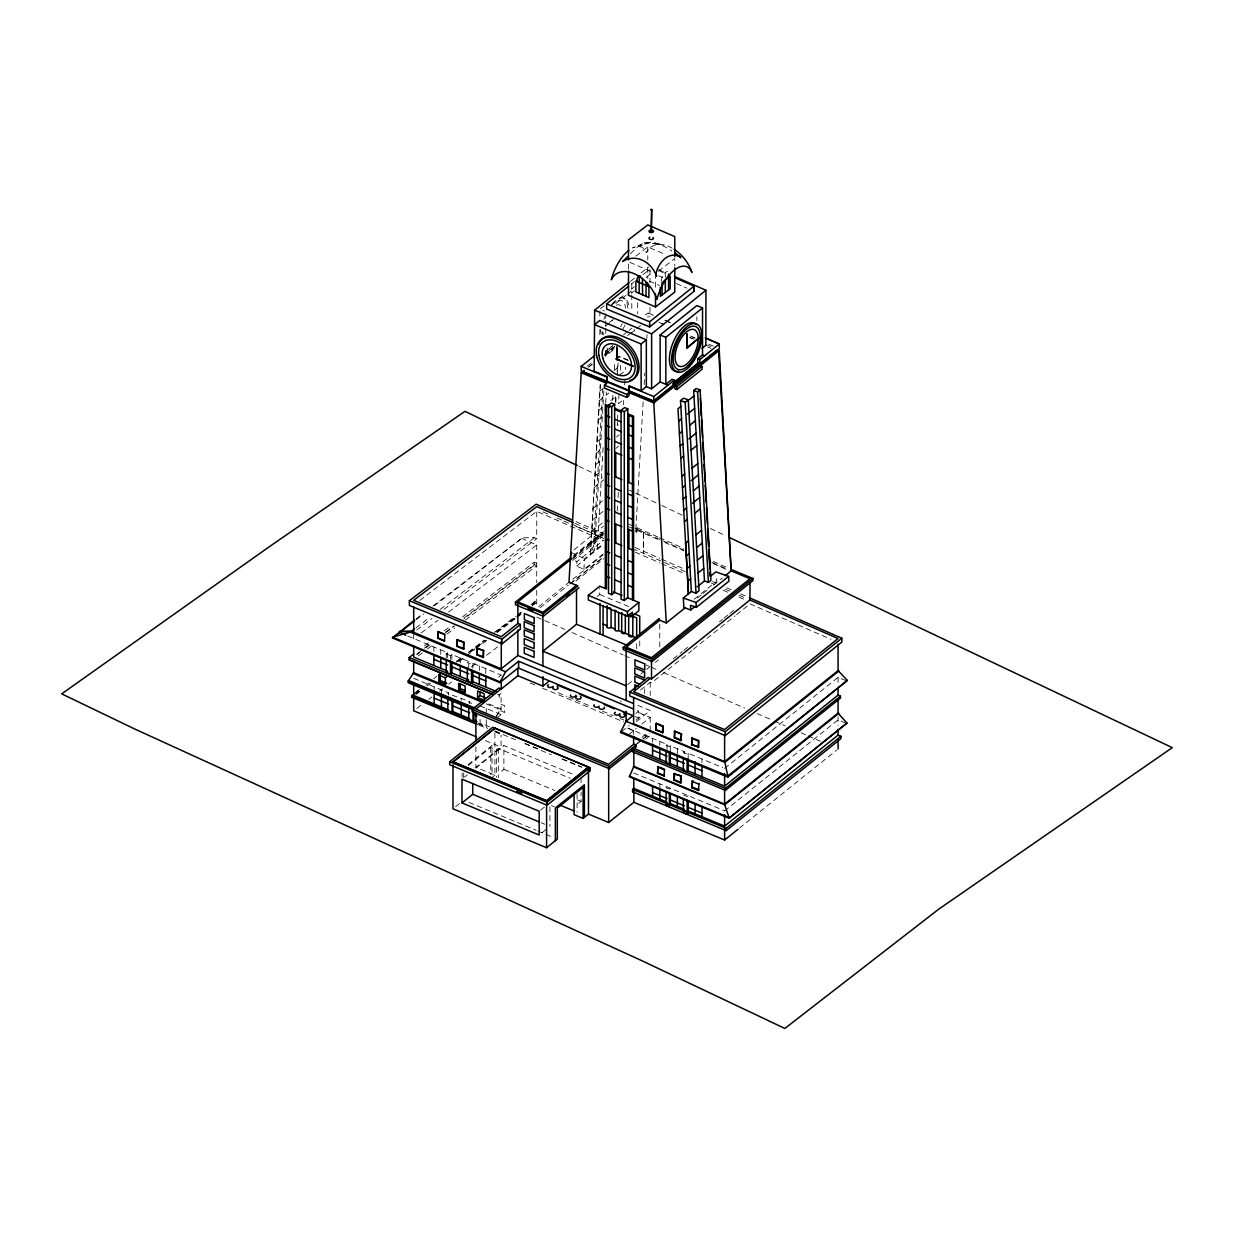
<?xml version="1.0" encoding="UTF-8"?>
<svg xmlns="http://www.w3.org/2000/svg" width="1234" height="1234" viewBox="0 0 1234 1234"><rect width="100%" height="100%" fill="white"/><g stroke="black" fill="none" stroke-linecap="round" stroke-linejoin="round"><path stroke-width="0.75" stroke-dasharray="5 3.75" d="M441.433 695.313L441.433 689.852M603.102 554.066L583.913 569.445L576.679 566.02L576.941 561.609L603.488 540.307M583.913 569.445L584.546 558.74L603.395 543.623M590.299 554.128L600.171 384.7M603.827 390.931L594.51 550.719L590.839 548.976L600.464 383.897M590.839 548.976L593.554 546.801L602.732 389.389M605.693 403.194L606.357 391.98M612.619 400.202L612.959 394.433M614.409 369.444L614.856 361.763M615.303 401.713L615.643 395.944M617.093 370.956L617.54 363.274M615.766 402.778L616.136 396.361L610.876 400.587M617.355 375.506L618.095 362.889M617.416 421.905L617.201 425.56L621.165 422.398M617.524 420.084L617.956 412.773M619.052 394.016L618.481 403.641L623.756 399.415L623.432 404.891M620.733 365.141L620.178 374.766L625.437 370.539L625.623 367.331M617.247 510.999L617.586 505.246M618.033 497.564L618.373 491.811M624.605 384.977L624.882 380.165M643.13 401.883L635.818 529.941M644.133 384.576L644.811 373.054M646.832 338.455L647.048 334.615M496.176 716.908L501.066 708.995L487.091 703.195M496.515 715.843L500.233 709.673L486.258 703.858M630.543 281.367L635.032 277.773M641.017 272.976L648.498 266.976M604.244 305.662L599.878 309.163L604.29 310.983M631.422 283.99L634.338 281.661M643.084 274.642L648.914 269.968M612.465 304.366L625.592 293.846M631.422 289.172L634.338 286.828M645.999 277.48L651.83 272.791M615.92 303.456L626.07 295.312M627.52 294.139L633.32 289.496M609.395 322.506L613.529 319.19M605.308 326.239L612.542 320.439M623.509 334.815L627.659 331.499M629.047 330.388L631.808 328.167M605.292 351.582L612.712 345.643L605.246 351.736L607.174 352.538L614.609 346.584M587.23 366.19L591.734 362.58M588.741 366.729L591.749 364.323M612.696 347.525L605.277 353.464L605.092 356.441L614.008 349.299M627.489 335.648L634.878 329.725M588.525 367.3L592.798 363.876M604.166 354.76L614.439 346.523M630.728 333.458L635.14 329.91M636.621 328.722L641.048 325.174M605.123 354.559L614.023 347.417M605.154 355.716L614.1 348.543M616.275 358.863L619.499 356.271L628.106 359.989M616.275 359.464L619.499 356.271M613.869 370.647L617.818 367.485M599.801 391.116L604.012 387.723M599.246 400.742L608.794 393.075M598.675 410.367L602.886 406.973M598.12 419.992L602.331 416.598M596.84 441.895L601.051 438.517M596.176 453.294L603.102 447.741L597.225 548.544L593.554 546.801M616.537 436.959L619.175 434.846M595.513 464.709L602.439 459.156M615.874 448.358L618.512 446.245M594.85 476.108L601.76 470.555M594.171 487.507L598.397 484.129M601.097 481.954L603.734 479.841M592.952 508.531L597.163 505.153M599.878 502.978L602.516 500.865M592.274 520.054L603.148 511.323M591.61 531.576L602.485 522.846M573.887 549.917L603.38 526.255M446.23 657.552L446.23 653.866L447.618 652.755L407.359 635.88M573.625 555.485L603.457 531.561M573.517 556.226L603.01 532.564M450.487 659.326L450.487 655.624L451.875 654.514L468.719 661.517L468.719 667.609M590.932 543.099L603.133 533.304M572.761 557.891L602.423 534.106M603.457 534.137L572.129 559.264L576.941 561.609M572.761 560.483L602.423 536.682M576.679 566.02L603.225 544.718M468.719 661.517L467.331 662.643L471.496 664.37L472.884 663.26L501.282 675.168M538.641 606.773L603.102 554.884M657.815 536.944L636.991 527.736L635.957 529.371M540.122 607.807L568.303 585.194M569.799 584.006L602.423 557.83M570.494 583.636L603.102 557.475M636.991 527.736L636.991 530.327L635.726 531.299L635.818 528.646M575.846 581.06L603.827 558.616M413.683 678.33L448.682 692.876L447.819 693.554L469.645 701.575L469.645 703.735M597.194 596.562L599.755 594.51L599.755 587.862M498.613 677.188L501.282 675.06M469.645 701.575L468.781 702.269L471.604 703.442M501.066 693.431L499.153 694.973L499.153 697.272L501.066 695.729L497.58 694.279M496.947 717.941L501.066 714.64L501.066 695.729M468.118 764.633L492.027 745.459L492.027 773.733M468.241 765.558L490.762 747.48L496.546 749.886L498.32 748.452L570.093 778.284M494.896 733.135L494.896 775.199L475.892 767.301L501.066 747.11L501.066 735.063M464.663 777.019L467.347 774.875M475.692 768.18L503.888 745.567L574.072 774.736M694.218 599.2L716.445 581.384L716.121 575.661M697.241 598.104L701.668 594.557M703.133 593.384L707.56 589.837M713.453 585.101L722.306 578.006M455.608 806.712L459.542 803.565M492.027 777.513L494.896 775.199M501.544 771.188L503.888 769.306L503.888 745.567M627.612 684.623L631.993 681.106M640.77 674.072L645.151 670.556M646.601 669.383L649.531 667.039M655.377 662.365L658.293 660.02M673.255 658.833L682.201 651.66M683.698 650.457L689.667 645.675M719.484 621.751L722.476 619.36M723.957 618.172L728.43 614.578M729.926 613.391L734.4 609.797M640.539 690.068L650.21 682.309L651.506 682.849L691.796 650.534M693.292 649.346L735.078 615.828M736.559 614.64L748.498 605.061M635.834 713.406L638.641 711.154L635.109 709.689M621.689 731.546L629.232 725.577M635.957 720.178L643.145 714.424M636.389 721.582L650.21 710.491L634.739 704.059M628.754 734.569L636.389 728.446M641.911 724.019L650.21 717.355L636.343 711.602M540.538 810.183L544.564 806.959M641.911 737.361L647.449 732.919M636.389 744.009L641.911 739.582M643.3 738.472L648.822 734.029M637.376 743.655L641.526 740.338M642.914 739.228L649.824 733.675M645.675 739.228L652.585 733.675M541.88 832.842L547.248 828.538M578.746 803.272L581.091 801.39L581.091 792.259M633.613 730.667L626.548 727.644L667.039 744.472L666.052 745.274L669.291 746.616L670.293 745.83L684.361 751.676L684.361 757.383M684.361 751.676L683.312 752.524L687.122 754.113L688.171 753.264L722.862 767.671M688.217 795.807L687.168 796.516L683.358 794.927L684.423 794.218M724.605 768.396L838.071 677.389L847.342 681.245M724.605 810.923L838.071 719.9L845.491 722.985M739.536 828.029L836.575 750.195M635.911 256.055L647.773 246.908L664.648 254.189M658.478 271.141L674.767 258.554L674.767 266.004M631.469 293.013L634.43 290.73M636.22 532.641L637.253 531.839L635.818 531.237M616.105 359.48L619.499 356.873L628.106 360.606M416.475 691.734L419.252 689.621M415.812 694.495L420.3 691.071M645.397 314.917L648.035 312.912L653.249 315.179L648.035 312.912L648.035 317.524M419.761 600.418L536.728 511.339L603.04 540.369M416.151 618.774L422.229 614.146M432.856 606.048L522.476 537.793L534.415 537.685L536.728 538.687L536.728 508.855M416.151 619.715L423.74 613.93M434.383 605.832L522.476 537.793M415.92 627.905L429.602 617.494M440.229 609.395L534.415 537.685M416.722 630.08L431.915 618.512M444.07 609.257L536.728 538.687M421.272 632.888L437.993 620.162M448.621 612.064L536.728 544.965L522.476 538.734M424.419 645.906L429 642.42M444.24 630.821L450.348 626.178M462.534 616.877L534.199 562.318L536.728 563.414L463.814 618.944M416.799 654.005L422.892 649.362M424.419 648.205L430.527 643.562M445.767 631.947L453.387 626.147M464.061 618.018L534.199 564.601L534.199 562.318M416.722 654.807L419.761 652.493M425.838 647.865L431.915 643.238M445.582 632.826L454.698 625.885M418.233 655.964L425.838 650.164M427.35 649.022L433.427 644.379M447.094 633.983L454.698 628.183M465.326 620.1L536.728 565.712L534.199 564.601M413.945 693.709L420.023 689.081M433.689 678.669L436.728 676.355M456.472 661.316L462.549 656.689M468.627 652.061L483.821 640.492M494.448 632.394L515.719 616.198M517.231 615.041L523.309 610.414M530.913 604.629L535.463 601.159L536.728 601.714L532.132 605.215M413.93 694.387L419.961 689.806M425.992 685.209L429 682.911M456.333 662.103L462.411 657.475M468.504 652.832L485.24 640.091M495.898 631.978L515.673 616.907M517.2 615.751L523.293 611.108M532.425 604.166L535.463 601.159M416.46 693.292L419.236 691.194M458.524 661.27L464.647 656.596M470.786 651.922L486.119 640.245M496.855 632.07L515.257 618.064M516.784 616.892L521.396 613.391M416.691 693.801L419.714 691.503M427.257 685.765L430.573 683.235M459.11 661.501L465.203 656.858M466.714 655.701L474.334 649.902M475.846 648.745L486.504 640.631M497.163 632.533L515.426 618.62M516.938 617.463L521.504 613.977M532.163 605.879L536.728 602.393L535.463 601.837M416.722 708.486L421.272 705.015M428.877 699.231L431.915 696.917M439.505 691.133L442.543 688.819M448.621 684.191L451.659 681.878M471.403 666.838L475.969 663.368M486.597 655.269L498.752 646.014M630.466 253.649A29.292 6.972 -49.9 0 1 645.953 242.404L659.604 244.502L647.495 242.604L639.382 246.553L650.179 242.311A28.629 10.18 35.7 0 1 671.898 250.996M642.528 243.808L632.548 247.972A31.621 15.456 -66.7 0 1 646.354 252.785A30.48 19.929 52.3 0 1 672.407 248.281M646.57 243.021L650.179 242.311M655.208 243.036L664.278 245.042M623.602 297.949L624.975 298.52M599.755 594.51L629.972 607.066M635.109 716.568L638.641 718.034L638.641 711.154M558.092 692.721L566.977 696.408M568.751 697.148L574.072 699.369M575.846 700.11L590.053 706.002M602.485 711.17L613.128 715.597M620.239 718.558L623.787 720.024M530.219 683.065L535.51 685.256M542.574 688.186L623.741 721.921M446.23 653.866L450.487 655.624M501.066 704.244L504.66 705.74L504.66 712.527L501.066 711.046M480.072 705.925L501.066 714.64M633.674 772.993L724.651 810.8M489.559 726.857L480.088 722.908L480.088 717.185M478.113 723.139L486.612 726.672M478.345 723.895L487.091 727.52M494.788 730.852L500.125 733.073M525.052 743.423L541.063 750.087M562.426 758.972L582.016 767.101M494.896 731.222L517.848 740.77M524.913 743.701L551.397 754.714M561.994 759.111L581.415 767.193M478.931 725.176L487.8 728.862M494.896 731.808L500.202 734.029M485.332 740.57L501.066 747.11M503.888 769.306L554.776 790.454M577.589 799.941L581.091 801.39M551.413 805.601L554.359 806.835M541.155 822.739L544.672 824.204M469.028 802.393L536.127 830.281M537.901 831.022L553.788 837.624M650.441 271.233L628.507 261.778L628.507 269.228M649.454 281.151L659.588 285.532M635.232 552.2L659.82 562.843M661.578 563.614L684.423 573.501M723.062 590.222L728.338 592.505M738.873 597.071L745.907 600.11M658.74 269.598L665.728 272.668M658.833 270.693L665.851 273.763M658.833 275.861L662.349 277.403M676.371 283.542L686.891 288.154M708.81 344.132L714.039 346.415M690.13 337.53L693.601 339.042M707.498 345.134L710.985 346.646M689.683 337.514L693.169 339.026M707.498 346.893L710.985 348.404M628.538 524.034L633.613 526.255M628.538 526.625L633.613 528.846M636.991 530.327L657.815 539.428M664.756 542.466L683.837 550.811M713.329 563.722L727.196 569.784M576.062 521.658L603.842 533.813M575.121 523.432L603.04 535.664M685.132 571.589L634.831 549.546M711.247 583.019L714.733 584.546M725.176 589.127L730.405 591.41M739.12 595.22L746.076 598.274M571.62 524.126L603.04 537.87M543.083 511.925L548.297 514.208M556.966 518.002L562.18 520.285M563.907 521.041L569.121 523.324M576.062 526.363L603.842 538.518M749.994 603.858L831.022 639.335M536.728 617.093L564.925 629.433M571.974 632.533L623.077 654.899M624.836 655.67L631.885 658.755M645.984 664.925L649.516 666.468M651.274 667.239L656.565 669.553M663.599 672.638L744.673 708.115M757.013 713.514L772.87 720.455M774.628 721.227L785.194 725.854M801.067 732.795L806.342 735.109M808.116 735.88L820.44 741.295M635.232 547.572L659.82 558.385M661.578 559.156L684.423 569.183M712.527 581.538L716.044 583.08M726.579 587.723L731.855 590.037M740.631 593.893L747.65 596.978M659.542 537.716L683.837 548.451M713.329 561.501L727.196 567.64M683.883 550.009L635.726 528.723L645.382 532.98M711.895 562.396L727.644 569.368M578.931 466.344L602.778 477.62M628.738 489.898L633.967 492.366M635.695 493.184L660.036 504.691M661.779 505.524L682.633 515.38M710.352 528.491L725.947 535.864M570.926 552.292L584.546 558.74M485.795 668.612L485.795 674.705M479.347 665.928L479.347 670.494M461.238 698.089L461.238 700.249M451.875 654.514L451.875 660.606M838.071 677.389L838.071 682.711M838.071 716.507L838.071 725.607M701.961 758.987L701.961 762.797M696.84 316.829L696.84 320.593M688.171 753.264L688.171 758.972M677.327 748.745L677.327 754.452M670.293 745.83L670.293 751.537M670.34 788.372L669.352 789.035L666.098 787.678L667.085 787.014M667.039 744.472L667.039 750.179M665.311 272.436L665.311 278.113M659.851 783.883L659.851 789.59M659.758 624.281L659.758 647.326M659.804 741.464L659.804 745.274M655.516 273.424L655.516 288.324M652.57 738.472L652.57 742.266M650.21 682.309L650.21 695.467M650.21 717.355L650.21 730.713M649.994 269.567L649.994 282.833M649.994 307.467L649.994 316.937M647.773 246.908L647.773 259.942M647.773 267.392L647.773 278.56M644.672 688.834L644.672 693.415M639.736 640.97L639.736 648.606M637.685 302.731L637.685 313.883M636.682 643.654L636.682 649.254M633.613 730.59L633.613 734.477M631.808 283.558L631.808 292.859M631.808 294.71L631.808 311.446M607.174 347.926L607.174 352.538M605.755 313.467L605.755 319.035M605.755 320.902L605.755 326.47M605.755 328.337L605.755 333.905M605.755 350.641L605.755 356.21M599.878 311.014L599.878 318.449M599.878 329.601L599.801 337.298M581.091 777.651L581.091 783.143M577.096 793.971L577.096 812.219M549.932 806.774L549.932 826.379M536.728 544.965L536.728 582.772M536.728 590.346L536.728 606.064M498.32 748.452L498.32 777.667M496.546 749.886L496.546 777.266M490.762 747.48L490.762 774.875M486.273 708.501L486.273 713.946M486.273 719.761L486.273 725.484M475.892 746.786L475.892 767.301M472.884 663.26L472.884 669.337M463.737 772.808L463.737 778.284M462.148 773.194L462.148 776.957M460.297 658.015L460.297 664.108M448.682 692.876L448.682 695.035M447.618 652.755L447.618 658.833M440.754 649.902L440.754 654.452M434.167 686.844L434.167 692.289M433.874 647.048L433.874 651.598M413.683 633.952L413.683 642.359M620.825 297.209A22.968 10.952 -67.4 0 1 627.52 308.053M601.159 334.059A22.968 10.952 -67.4 0 1 600.696 329.586M618.959 298.505A22.968 10.952 -67.4 0 1 628.908 308.639M624.975 325.036A22.968 10.952 -67.4 0 1 622.939 329.015M602.531 334.645A22.968 10.952 -67.4 0 1 602.13 331.745M603.873 319.344A22.968 10.952 -67.4 0 1 604.845 316.521M612.018 304.073A22.968 10.952 -67.4 0 1 617.818 299.06M610.984 305.6A19.79 9.44 -67.4 0 1 625.499 308.176M622.167 323.694A19.79 9.44 -67.4 0 1 620.609 326.748M603.966 334.938A19.79 9.44 -67.4 0 1 602.809 331.961M616.244 305.23A14.931 7.126 -67.4 0 1 621.535 306.664M661.501 281.259A6.401 3.131 -66.7 0 1 663.445 274.55A6.401 3.131 -66.7 0 1 667.717 271.742M621.319 701.375A2.715 1.573 0 0 1 620.178 700.912M670.633 322.768L663.676 319.729L670.617 322.784M663.676 324.357L658.462 322.074L663.599 324.341M694.958 338.008L689.744 335.741L694.896 338.039M643.346 532.61L643.346 553.295L643.346 532.61"/><path stroke-width="1.5" d="M441.433 706.943L441.433 695.313M584.222 370.354L581.214 372.761L568.997 582.247L577.944 585.949L543.315 613.73L543.315 616.306L515.442 604.722L515.442 602.146L570.648 557.876M570.571 558.586L570.926 552.292M698.182 339.242L697.889 342.913A19.79 9.44 -67.4 0 1 679.379 366.328A19.79 9.44 -67.4 0 1 681.646 337.422A19.79 9.44 -67.4 0 1 698.243 338.44L698.243 338.548M647.356 285.98L647.495 282.586M633.86 766.407L724.605 804.121L838.071 713.113L846.971 723.062L729.016 818.219L629.355 776.803L633.86 766.407L633.86 752.169M651.922 209.518L651.29 231.514L651.459 209.333M650.796 231.144L651.922 231.221M633.613 697.488L633.613 723.787L724.605 761.609L838.071 670.602L847.342 680.443L727.798 777.127L620.471 732.533L626.008 721.288L633.027 715.658M414.624 619.931L392.505 637.978L499.832 682.587L505.57 671.728L518.604 661.27L633.351 708.948M472.869 709.596L408.192 682.726L408.192 681.06L413.683 672.684L413.683 661.316M627.798 256.425L622.584 261.546A28.629 23.893 81.4 0 1 656.704 276.277L655.701 274.519L657.321 269.182A29.292 19.59 -88.8 0 1 675.476 255.16L680.674 256.734M594.171 371.773L594.649 310.166L629.047 282.571M674.628 277.604L694.079 286.118L694.079 291.286L649.655 326.917L606.634 309.04L606.634 303.873L628.507 286.334M594.572 371.449L607.082 376.648L607.082 381.275L581.214 371.002L581.214 366.39L594.742 355.546M649.655 326.917L649.655 321.75L694.079 286.118M640.724 391.116L646.338 386.612L651.614 388.803L651.614 333.843L705.941 290.268L674.474 276.493M641.125 343.978L646.338 339.782L599.801 320.439L594.572 324.619L641.125 343.978L641.125 390.792L629.371 385.918L628.97 390.854L653.789 401.173L719.299 348.636L719.299 344.008L705.385 337.946L719.299 344.008L699.848 359.603L699.848 364.231L697.734 363.351L673.563 382.741M606.696 381.599L607.082 376.648M651.614 388.803L660.144 381.954L660.144 334.985L696.84 305.554L702.532 307.929L702.532 354.883L697.734 358.739L697.734 363.351M725.253 575.646L731.145 570.91L719.252 350.441L653.789 402.916L629.062 392.643L629.062 395.59L626.81 397.394L604.506 388.124L604.506 385.178L606.742 383.373L581.214 372.761M674.242 384.761L674.242 380.149L672.129 379.27L665.836 384.314L665.836 337.36L702.532 307.929M608.516 405.292L611.416 402.963L614.625 404.289L614.625 592.335L611.725 594.68L608.516 593.338L608.516 405.292L611.725 406.618L614.625 404.289M628.97 390.854L629.371 385.918M626.81 397.394L626.81 394.448L629.062 392.643M686.906 347.649L699.524 337.53L686.906 348.297L686.906 333.612L687.353 347.278M621.072 410.367L624.574 407.559L627.798 408.886L627.798 597.719L624.296 600.526L621.072 599.2L621.072 410.367L624.296 411.693L627.798 408.886M701.992 348.389L705.941 345.227M653.789 401.173L653.789 396.546L674.242 380.149M672.53 383.99L699.169 362.626M659.758 620.239L626.147 647.187L651.506 657.722L749.994 578.746L731.145 570.91L718.666 350.888L716.908 350.132L653.295 401.158L584.268 372.467L584.268 370.724M676.695 386.797L674.767 386.103L674.921 388.849L676.849 389.528L676.695 386.797L701.992 366.483L700.079 365.804M676.849 389.528L702.161 369.228L701.992 366.483M691.348 591.533L680.52 400.603L683.559 398.166L688.233 399.831L699.061 590.762L696.022 593.199L691.348 591.533L683.312 597.981L683.852 607.514L690.731 609.966L695.174 606.403M704.475 581.013L693.662 390.499L696.177 388.494L700.11 389.898L710.923 580.396L708.409 582.417L704.475 581.013L697.272 586.782M708.409 582.417L697.611 391.918L700.11 389.898M696.022 593.199L685.194 402.269L688.233 399.831M392.505 637.978L414.624 620.872M680.844 406.433L677.99 408.716L688.464 593.847L685.626 543.13L688.479 540.847M688.217 400.526L693.971 395.913M499.832 681.77L392.505 637.16L410.382 632.163L414.408 629.062M678.7 421.149L681.554 418.85M687.477 414.1L694.68 408.331M679.41 433.566L682.263 431.268M689.621 425.375L695.374 420.748M437.977 631.793L444.888 634.183L444.502 641.063L437.977 638.348L437.977 631.793L444.502 634.492M437.977 638.348L438.378 631.469M680.104 445.983L682.957 443.685M688.88 438.949L696.084 433.165M444.502 641.063L438.378 638.024M680.813 458.4L683.667 456.117M691.025 450.209L696.794 445.582M457.058 639.86L463.969 642.251L463.568 649.13L457.058 646.415L457.058 639.86L463.969 642.251M457.058 646.415L457.444 639.551M571.28 559.079L517.879 601.914L542.929 612.326L576.525 585.363M681.831 476.339L684.685 474.057M692.043 468.149L697.812 463.537M477.157 724.451L411.539 697.179L412.403 694.881M411.539 697.179L412.403 695.56M438.857 681.615L438.857 675.06L440.245 673.949L440.245 680.505L438.857 681.615L445.381 684.33L446.77 683.22L440.245 680.505M451.875 667.039L451.875 672.993L450.487 674.103L446.23 672.329L447.618 671.219L413.683 657.12L413.683 646.045M476.787 648.205L483.697 650.596L483.296 657.475L476.787 654.76L476.787 648.205L483.697 650.596M445.381 684.33L445.381 677.774L446.77 676.664M682.479 487.646L685.333 485.363M691.241 480.612L698.444 474.843M476.787 654.76L477.172 647.881M517.879 604.506L517.879 623.432L501.282 636.729L413.683 600.326L536.728 506.634L573.378 522.676M572.591 520.131L536.142 504.182L409.379 600.711L409.379 605.416L501.976 643.886L501.976 639.181L520.332 624.45L517.879 623.432M501.976 643.886L520.332 629.17L520.332 624.45M683.112 498.952L685.965 496.67M693.323 490.762L699.092 486.15M566.298 596.161L569.229 593.816M543.315 616.306L578.962 587.723M472.884 670.88L472.884 681.723L471.496 682.834L467.331 681.106L468.719 679.996L451.875 672.993M458.662 689.852L458.662 683.297L465.172 685.996L465.172 692.567L458.662 689.852L460.236 688.572L460.236 683.667M683.759 510.259L686.613 507.976M692.536 503.225L699.74 497.456M628.893 614.424L632.456 615.905L632.456 612.218L627.427 616.244L588.325 599.986L588.325 595.374L599.755 586.196L606.465 588.988L606.465 406.063L609.766 407.436M684.392 521.581L687.245 519.283M694.619 513.375L700.372 508.763M405.77 635.202L399.446 632.41L399.446 631.5L411.323 631.407L501.282 668.797L517.864 655.485L517.864 629.972M451.983 712.28L452.832 711.586L452.832 700.048M477.604 697.519L477.604 690.963L484.114 693.662L484.114 700.218L477.604 697.519L480.041 695.56L480.041 692.274M499.832 682.587L518.604 667.64M576.525 589.867L576.525 624.25L542.929 651.213L626.147 685.796M633.613 736.389L633.613 744.009L636.05 745.012L636.05 747.233L609.288 768.689L472.128 711.694L472.128 709.473L498.875 688.017L501.282 689.019L517.864 675.708L517.864 668.782M501.066 688.927L475.892 709.118L608.671 764.309L633.86 744.117M695.837 534.939L701.591 530.327M473.887 712.188L473.887 720.332L473.023 721.026L473.023 709.704M686.335 555.809L689.189 553.526M696.562 547.618L702.316 543.006M627.427 616.244L627.427 611.617L638.857 602.454L627.258 597.626M687.06 568.473L689.914 566.19M697.272 560.298L703.041 555.686M517.864 675.708L542.929 686.119L548.744 681.461M449.716 761.717L492.674 727.258L590.053 767.733L590.053 770.772L547.094 805.231L449.716 764.772L449.716 761.717L547.094 802.193L590.053 767.733M632.456 615.905L638.857 610.768L638.857 602.454M494.51 728.029L588.865 767.239M453.001 761.964L494.896 728.183L453.001 761.964L546.585 800.866L588.479 767.07L546.585 800.866M687.785 581.152L690.639 578.869M697.997 572.977L703.75 568.35M710.167 572.669L710.368 576.293L715.89 571.851L728.631 576.401L728.908 581.214L696.331 607.344L690.469 605.246L690.731 609.966M731.145 570.91L732.41 569.938L752.925 578.468L752.925 580.597L651.984 661.547L623.232 649.593L623.232 647.464L659.28 618.543M658.061 619.53L666.283 622.939L685.441 607.575M696.331 607.344L696.053 602.531L728.631 576.401M461.979 802.918L461.979 779.178L539.196 811.262L539.196 835.002L461.979 802.918L472.73 794.295L472.73 783.605M651.984 661.547L651.984 659.419L752.925 578.468M749.408 597.75L841.835 638.209L841.835 642.081L725.222 735.618L629.818 695.976L629.818 692.089L647.989 677.512L650.04 678.33M749.994 599.986L838.071 638.533L724.605 729.541L633.613 691.734L650.21 678.438L651.506 678.978L749.994 599.986L749.994 582.772M655.917 730.173L656.38 723.247L655.917 730.173L662.889 732.518L662.889 725.947L658 723.926M609.288 768.689L609.288 766.484L636.05 745.012M683.312 757.846L683.312 770.263L687.122 771.836L688.171 770.988L724.605 786.135L838.071 695.128L840.462 696.115L840.462 698.089L725.407 790.377L632.271 751.676L632.271 749.701L633.86 748.421L667.039 762.211L666.052 763.013L669.291 764.355L670.293 763.568L670.293 751.537M662.427 732.888L662.889 725.947M680.952 740.631L681.476 733.644L680.952 740.631L674.427 737.917L674.427 731.361L679.841 732.965M674.427 737.917L674.952 730.944M453.001 764.833L453.001 808.81L546.585 847.712L557.321 839.089L557.321 808.054L583.096 787.385L583.096 818.42L574.057 814.656L574.057 794.588M583.096 818.42L588.479 814.101L588.479 770.124M691.595 744.842L692.12 737.855L691.595 744.842L698.645 747.125L698.645 740.57L693.755 738.534M657.491 773.502L658.015 766.53L657.491 773.502L664.54 775.785L658.015 773.086M633.86 788.403L667.085 802.223L666.098 803.01L669.352 804.367L670.34 803.565L684.423 809.411L683.358 810.26L687.168 811.849L688.217 811L724.605 826.117L838.071 735.109L840.909 736.297L840.909 738.657L726.194 830.667L632.595 791.781L632.595 789.405L633.86 788.403L633.674 778.793M632.595 791.781L633.86 790.778L633.86 802.301L608.671 822.492L588.479 814.101M698.105 747.557L698.645 740.57M664.015 776.217L664.54 769.229L659.65 767.209M725.222 735.618L725.222 731.747L841.835 638.209M674.088 773.78L681.199 776.001L680.613 783.035L674.088 780.335L674.088 773.78L681.199 776.001M683.312 770.263L684.361 769.414L670.293 763.568M674.088 780.335L674.689 773.302M691.827 787.786L692.613 780.598L691.827 787.786L698.336 790.5L699.138 789.868L692.613 787.153M626.008 721.288L724.882 762.396L838.904 670.941M698.336 790.5L699.138 783.312M847.342 680.443L727.798 776.016L727.798 777.127M683.358 798.768L683.358 812.666L687.168 814.255L688.217 813.407M725.407 790.377L725.407 788.403L840.462 696.115M838.75 713.391L724.697 804.753L633.381 766.792M846.971 723.062L729.016 818.219M726.194 830.667L726.194 828.307L840.909 736.297M633.86 802.301L724.605 840.015L738.04 829.233M663.136 281.691L670.17 276.262L670.17 288.725L660.344 296.314L660.344 287.399M628.507 271.079L628.507 295.296L655.516 306.957L674.767 292.088L674.767 267.871M492.165 694.356L409.179 659.82L409.179 657.521L413.745 654.035M651.429 209.811L650.796 209.441M637.392 281.676L637.037 279.81A6.664 4.35 52.3 0 1 639.166 276.154L640.677 275.984M399.446 631.5L411.369 631.376L413.683 632.394L413.683 606.866M693.662 390.499L697.611 391.918M680.52 400.603L685.194 402.269M683.312 597.981L696.053 602.531M694.079 291.286L693.909 286.041M606.634 303.873L649.655 321.75M660.144 334.985L665.836 337.36M594.649 310.166L651.614 333.843M702.532 354.883L704.645 355.762M697.734 358.739L699.848 359.603M660.144 381.954L667.949 385.193M581.214 366.39L606.696 376.972M628.97 386.227L653.789 396.546M607.082 381.275L629.371 390.53M604.506 385.178L626.81 394.448M608.362 405.693L605.323 404.428L605.323 588.51M614.625 408.3L621.257 411.061M627.798 413.776L633.597 416.182L633.597 600.264M614.625 409.457L621.257 412.202M606.465 415.796L609.766 417.185M614.625 419.205L621.257 421.951M627.798 424.666L632.456 426.609M606.465 425.545L609.766 426.918M614.625 428.954L621.257 431.699M627.798 434.414L632.456 436.358M606.465 437.9L609.766 439.273M614.625 441.294L621.674 444.225M627.798 446.77L632.456 448.698M606.465 448.806L609.01 449.87M614.625 452.215L621.905 455.238M627.798 457.675L632.456 459.619M606.465 473.193L609.01 474.257M614.625 476.586L621.905 479.61M627.798 482.062L633.597 484.468M606.465 484.962L609.766 486.335M614.625 488.356L621.257 491.117M627.798 493.831L632.456 495.759M606.465 496.731L609.766 498.104M614.625 500.125L621.257 502.886M627.798 505.601L632.456 507.529M606.465 508.501L609.766 509.873M614.625 511.894L621.257 514.64M627.798 517.354L632.456 519.298M606.465 520.254L609.01 521.319M614.625 523.648L621.905 526.671M627.798 529.124L632.456 531.067M606.465 539.15L609.01 540.214M614.625 542.544L621.905 545.567M627.798 548.019L633.597 550.426M606.465 551.552L609.766 552.925M614.625 554.945L621.257 557.706M627.798 560.421L632.456 562.349M606.465 563.953L609.766 565.326M614.625 567.347L621.257 570.108M627.798 572.823L632.456 574.751M606.465 576.355L609.766 577.728M614.625 579.749L621.257 582.51M627.798 585.224L632.456 587.168M613.391 591.873L622.059 595.467M634.569 613.961L639.736 616.105L639.736 635.232M588.325 595.374L627.427 611.617M606.665 606.681A2.468 1.419 0 0 0 606.85 607.035L608.856 607.868A2.468 1.419 0 0 0 610.105 607.745M603.087 624.096L607.097 625.761A2.468 1.419 0 0 0 607.652 627.751A2.468 1.419 0 0 0 611.092 627.427L615.103 629.078A2.221 1.28 0 0 0 615.751 630.728A2.221 1.28 0 0 0 618.666 630.559L636.682 638.055L636.682 617.91L628.939 614.686A2.422 1.388 0 0 0 629.679 616.46A2.422 1.388 0 0 0 632.811 616.306L632.811 636.451A2.422 1.388 0 0 1 629.679 636.59A2.422 1.388 0 0 1 628.939 634.831M576.525 624.25L627.844 645.583M515.442 602.146L543.315 613.73M623.232 647.464L651.984 659.419M527.89 608.671L532.903 610.753M644.672 680.119L634.862 676.047L634.862 682.14L639.767 684.191M638.132 686.119L634.862 684.762L634.862 689.343M629.818 692.089L725.222 731.747M409.379 600.711L501.976 639.181M517.864 655.485L633.027 703.349M691.595 738.287L698.105 741.002M655.917 723.618L662.427 726.332M674.427 731.361L680.952 734.076M633.351 715.828L518.604 668.149L518.604 661.27M557.367 685.04L571.172 690.778M579.795 694.356L593.647 700.125M604.074 704.46L614.532 708.81M623.247 712.419L626.733 713.869M457.444 646.107L463.969 648.806M477.172 654.452L483.697 657.151M674.952 737.5L681.476 740.199M692.12 744.426L698.645 747.125M656.38 729.803L662.889 732.518M410.382 632.163L505.57 671.728M620.471 731.423L727.798 776.016L724.882 762.396M433.874 659.311L447.618 665.033M451.875 662.149L451.875 666.792L468.719 673.795M472.884 675.522L485.81 680.906M652.57 750.179L667.039 756.195M670.293 757.553L684.361 763.399M688.171 764.987L701.961 770.71M472.884 681.723L495.991 691.318M632.271 749.701L725.407 788.403M438.857 675.06L445.381 677.774M657.491 766.946L664.015 769.661M691.827 781.23L698.336 783.945M480.041 695.56L484.931 697.58M460.236 688.572L465.125 690.608M674.689 779.857L681.199 782.572M413.683 672.684L483.589 701.745M412.85 673.348L482.756 702.408M408.793 680.582L475.198 708.193M408.192 681.06L474.612 708.655M472.128 709.473L609.288 766.484M629.355 776.109L729.016 817.51L724.697 804.753M434.167 698.105L448.682 704.136M452.832 705.863L469.645 712.851M473.887 714.609L476.987 715.905M652.616 792.598L667.085 798.599M670.34 799.956L684.423 805.802M688.217 807.391L702.007 813.113M413.714 695.421L448.682 709.951L447.819 710.645L447.819 697.349M452.832 711.586L469.645 718.574L468.781 719.268L468.781 707.93M473.887 720.332L476.987 721.628M411.539 695.575L476.417 722.445M412.403 696.485L413.683 697.025L413.683 710.799L476.602 736.945M415.426 697.75L429.417 703.55M432.903 705.015L438.147 707.19M441.649 708.64L450.379 712.265M462.611 717.355L467.856 719.53M588.865 770.278L590.053 770.772M632.595 789.405L726.194 828.307M559.588 804.954L573.594 810.769M453.001 761.779L546.585 800.681M516.568 791.256L521.859 793.447M472.73 794.295L539.412 822.014M409.179 657.521L493.862 692.768M409.179 659.82L492.088 694.326M577.219 465.526L465.002 411.323L267.516 547.989L61.7 693.863L134.352 728.831L642.081 960.792L784.839 1028.462L938.688 909.196L1172.3 747.65L729.417 537.5M700.295 398.258L701.298 415.997M701.498 419.545L702.501 437.283M702.809 442.636L703.735 458.786M704.043 464.431L705.015 481.399M705.231 485.163L706.187 502.13M706.496 507.606L707.421 523.771M708.686 546.06L707.73 529.293L708.64 545.521M708.887 549.793L709.951 568.411M708.948 550.95L709.966 569.059M653.789 402.916L666.283 622.939M710.152 572.144L710.368 576.293M642.39 278.298L642.59 294.818M485.81 676.247L485.826 687.091M479.347 673.563L479.363 684.407M461.238 703.534L461.238 715.088M450.487 661.177L450.487 674.103M838.071 644.287L838.071 670.602M838.071 688.032L838.071 695.128M838.071 698.876L838.071 713.113M838.071 729.402L838.071 735.109M838.071 739.397L838.071 749.007M724.605 735.31L724.605 761.609M724.605 773.718L724.605 786.135M724.605 789.883L724.605 804.121M724.605 814.718L724.605 826.117M724.605 828.477L724.605 840.015M705.941 290.268L705.863 345.273M702.007 807.098L702.007 816.723M701.961 766.206L701.961 776.726M695.066 761.825L695.066 773.857M695.112 804.244L695.112 813.869M688.171 758.972L688.171 770.988M688.217 801.375L688.217 811M687.122 759.434L687.122 771.836M687.168 800.342L687.168 814.255M680.613 776.479L680.613 783.035M677.327 755.964L677.327 766.484M677.373 796.871L677.373 806.496M674.767 256.718L674.767 236.573L647.773 224.912L628.507 239.782L628.507 259.942M670.34 793.94L670.34 803.565M669.291 751.938L669.291 764.355M669.352 792.86L669.352 806.758L666.098 805.416L666.098 791.503M668.566 274.102L668.566 289.959M666.052 750.596L666.052 763.013M665.311 280.01L665.311 292.473M662.041 282.524L662.041 295.003M659.851 789.59L659.851 799.216M659.804 748.683L659.804 759.203M655.516 293.908L655.516 306.957M652.57 744.179L652.57 756.195M652.616 786.582L652.616 796.208M651.506 659.851L651.506 678.978M646.338 339.782L646.338 386.612M646.03 282.493L646.03 296.299M639.166 276.154L639.166 293.337M632.456 599.786L632.456 416.861L628.939 415.395L628.939 482.54M628.939 529.602L628.939 548.498M628.677 615.334L628.677 635.464M626.147 649.315L626.147 700.496M626.147 711.185L626.147 720.718M625.314 615.026L625.314 633.335A2.283 1.311 0 0 1 622.445 633.428A2.283 1.311 0 0 1 621.689 631.823L621.689 613.514M624.296 411.693L624.296 600.526M618.666 612.249L618.666 630.559M615.781 452.677L615.781 477.064M615.781 524.126L615.781 543.022M615.103 610.768L615.103 629.078M611.725 406.618L611.725 594.68M611.092 609.102L611.092 627.427M608.671 766.515L608.671 822.492M607.097 605.616L607.097 625.761M603.087 605.786L603.087 635.294M600.033 603.426L600.033 634.029M584.392 817.386L584.392 784.778L555.377 807.946L555.377 840.647M547.094 802.193L547.094 805.231M546.585 803.735L546.585 847.712M542.929 614.918L542.929 665.897M542.929 676.587L542.929 686.119M501.282 641.449L501.282 668.797M501.282 680.366L501.282 689.019M483.296 650.92L483.296 657.475M475.892 713.206L475.892 741.187M471.496 669.908L471.496 682.834M467.331 668.18L467.331 681.106M463.568 642.575L463.568 649.13M460.297 665.65L460.297 676.494M451.875 666.792L451.875 668.843M451.983 700.958L451.983 712.373M446.23 659.403L446.23 672.329M440.754 657.521L440.754 668.365M434.167 692.289L434.167 703.935M433.874 654.668L433.874 665.512M413.683 683.497L413.683 696.099M598.598 344.301A25.451 16.86 51.3 0 1 630.728 346.97A25.451 16.86 51.3 0 1 629.726 380.581M678.685 371.28A25.914 12.355 -67.4 0 1 672.623 343.654A25.914 12.355 -67.4 0 1 696.639 324.619M628.846 250.332A31.621 15.456 -66.7 0 0 611.339 279.825A30.48 19.929 52.3 0 1 634.137 273.686A30.48 19.929 52.3 0 1 656.92 299.492A31.621 15.456 -66.7 0 1 674.427 269.999A31.621 15.456 -66.7 0 1 691.935 272.467A30.48 19.929 52.3 0 0 674.011 249.253M616.213 610.737A2.221 1.28 0 0 1 615.072 610.12M622.445 613.283A2.283 1.311 0 0 1 621.581 612.558M653.017 237.406A2.267 1.311 0 0 1 652.647 239.242A2.267 1.311 0 0 1 649.47 239.01A2.267 1.311 0 0 1 649.84 237.175M669.106 275.383A6.401 3.131 -66.7 0 1 668.72 277.372M623.864 714.347A2.715 1.573 0 0 1 624.481 716.538A2.715 1.573 0 0 1 620.687 716.892A2.715 1.573 0 0 1 620.07 714.702M619.746 713.699A2.715 1.573 0 0 1 615.766 714.933A2.715 1.573 0 0 1 615.334 712.342M557.043 686.721A2.715 1.573 0 0 1 557.675 688.911A2.715 1.573 0 0 1 553.881 689.266A2.715 1.573 0 0 1 553.264 687.076M552.786 686.474A2.715 1.573 0 0 1 548.652 687.199A2.715 1.573 0 0 1 548.528 684.716M575.815 695.282A2.715 1.573 0 0 1 572.869 697.087A2.715 1.573 0 0 1 570.602 694.973M580.458 696.608A2.715 1.573 0 0 1 580.088 698.814A2.715 1.573 0 0 1 576.263 698.598A2.715 1.573 0 0 1 576.648 696.392M604.213 707.067A2.715 1.573 0 0 1 602.177 709.272A2.715 1.573 0 0 1 599.03 707.56M599.061 706.203A2.715 1.573 0 0 1 595.235 707.036A2.715 1.573 0 0 1 594.31 704.737M616.861 347.093L616.861 359.711L616.861 347.093M534.152 617.617L524.342 613.529L524.342 619.638L534.152 623.71L534.152 617.617M644.75 663.861L634.939 659.789L634.939 665.882L644.75 669.969L644.75 663.861M534.014 625.7L524.203 621.627L524.203 627.72L534.014 631.793L534.014 625.7M644.595 671.959L634.8 667.887L634.8 673.98L644.595 678.052L644.595 671.959M534.075 633.875L524.265 629.803L524.265 635.896L534.075 639.968L534.075 633.875M534.075 642.59L524.265 638.502L524.265 644.611L534.075 648.683L534.075 642.59M534.075 651.321L524.265 647.248L524.265 653.341L534.075 657.413L534.075 651.321M648.914 286.658L635.88 281.028L635.88 291.918L648.914 297.548L648.914 286.658M633.304 366.328L616.105 358.878L633.304 366.328M679.286 256.302L674.52 252.816L680.69 257.752L679.286 256.302M597.256 358.091A25.451 16.86 51.3 0 0 632.286 379.949A25.451 16.86 51.3 0 0 621.057 341.108A25.451 16.86 51.3 0 0 597.256 358.091M598.876 355.377A22.505 14.916 51.3 0 0 628.569 378.699A22.505 14.916 51.3 0 0 623.17 345.073A22.505 14.916 51.3 0 0 598.876 355.377M602.84 358.292A18.094 12.001 51.3 0 0 627.674 374.226A18.094 12.001 51.3 0 0 620.085 346.631A18.094 12.001 51.3 0 0 602.84 358.292M688.279 365.465A23.184 11.06 -67.4 0 0 697.534 327.905A23.184 11.06 -67.4 0 0 674.227 350.471A23.184 11.06 -67.4 0 0 688.279 365.465M688.557 367.423A25.914 12.355 -67.4 0 0 698.752 325.498A25.914 12.355 -67.4 0 0 672.746 350.903A25.914 12.355 -67.4 0 0 688.557 367.423M649.886 232.331A2.267 1.311 0 0 0 653.48 231.437A2.267 1.311 0 0 0 650.349 230.079A2.267 1.311 0 0 0 649.886 232.331"/></g></svg>
